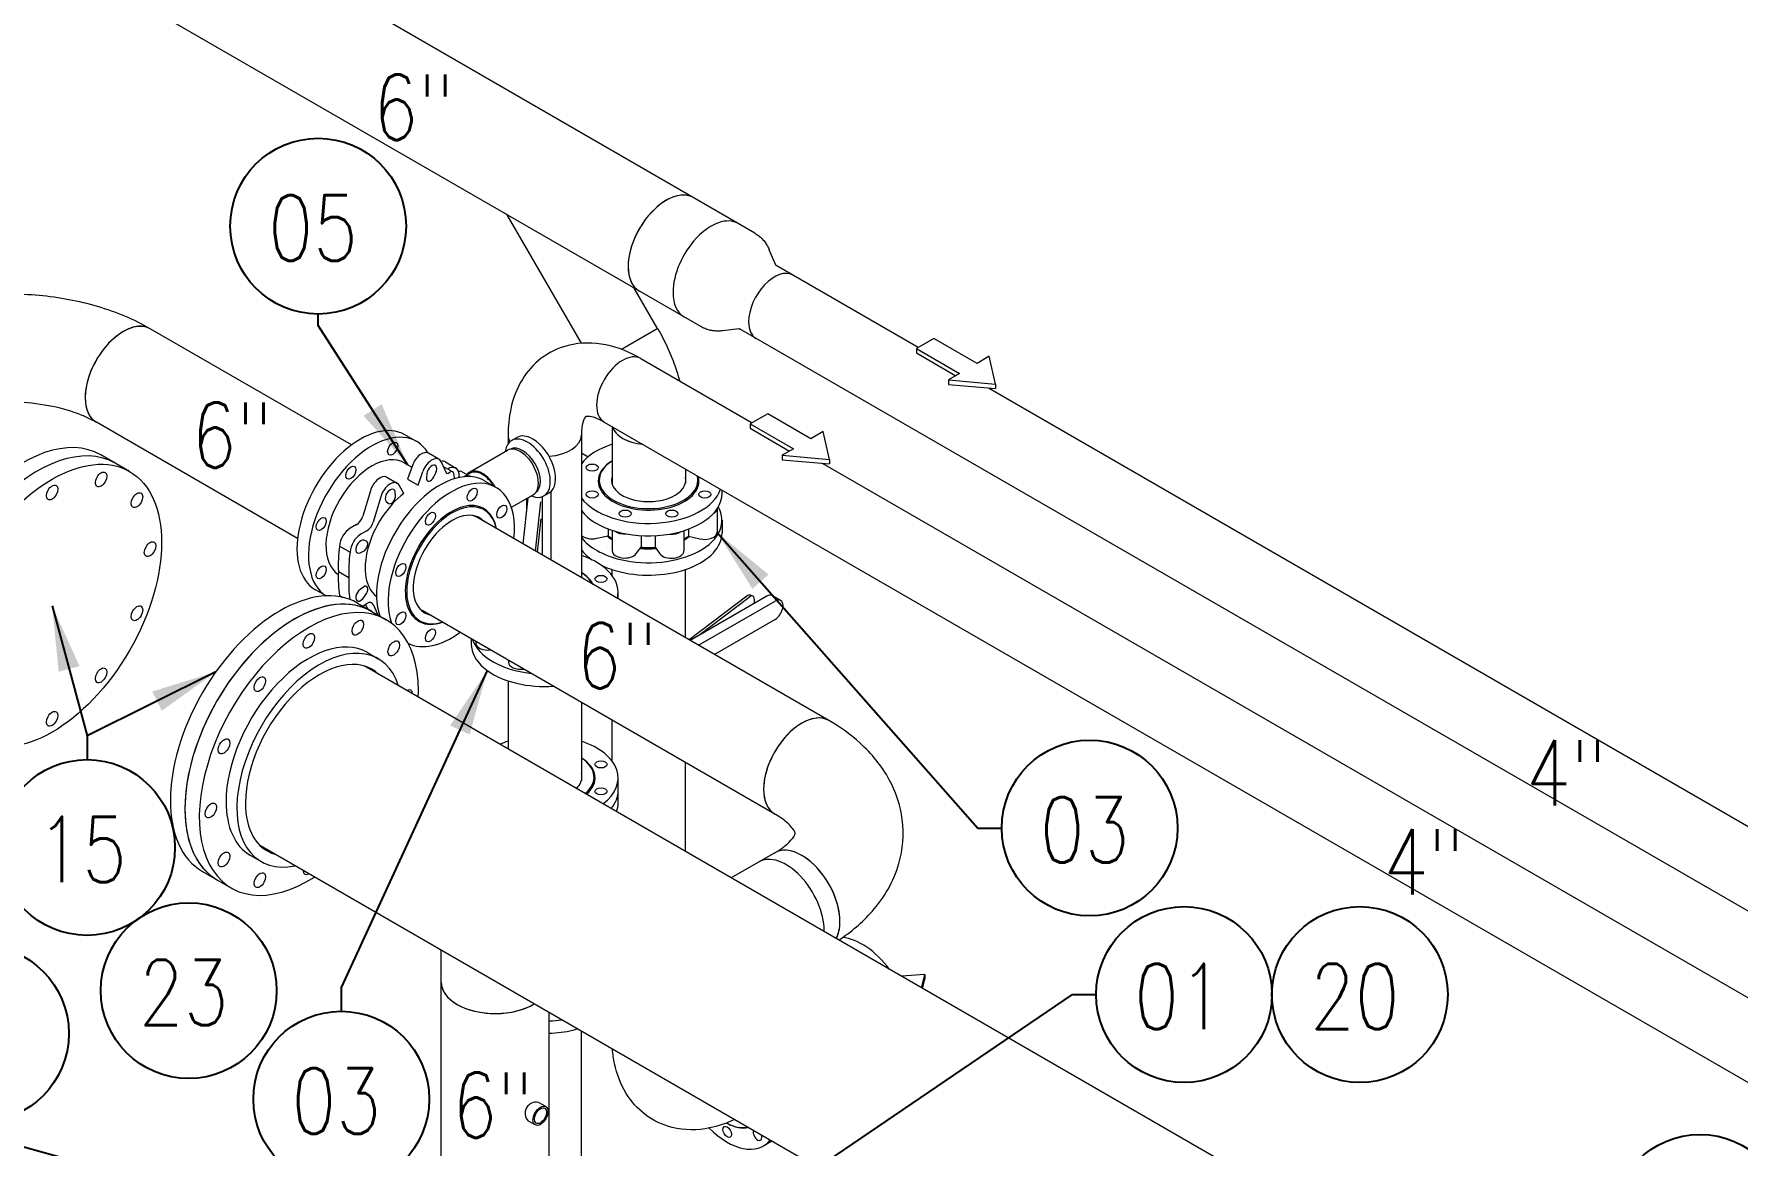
# Model space of a CAD drawing. Header units: millimetres. Extents: x -312439 to 477422, y -331570 to 212570.
# Drawn here: x 345390 to 348644, y 139518 to 141641 of the extents above; entities that cross this region are included whole.
import ezdxf

# ---------------------------------------------------------------- set-up
doc = ezdxf.new("R2010")
doc.units = ezdxf.units.MM
doc.layers.add('ARCONDTEXTO', color=4, linetype='Continuous')
doc.layers.add('TEXTO FORMATO', color=4, linetype='Continuous')
doc.styles.add('ROMAND', font='ROMAND.SHX')
doc.styles.add('ROMANS', font='romans.shx', dxfattribs={"height": 187.5})
doc.dimstyles.new('1-50 (MILIMETRO)', dxfattribs={"dimscale": 0, "dimtxt": 125, "dimasz": 125, "dimexe": 100, "dimexo": 100, "dimgap": 50, "dimtad": 0, "dimdec": 0, "dimzin": 0, "dimdsep": 46, "dimtxsty": 'ROMAND', "dimcen": -390, "dimclrd": 1, "dimclre": 1, "dimclrt": 3, "dimadec": 0, "dimazin": 0, "dimtfac": 1, "dimtdec": 0, "dimtix": 1, "dimtmove": 2, "dimatfit": 2, "dimfxl": 1, "dimtvp": 1, "dimtolj": 1, "dimtzin": 0, "dimarcsym": 0})

msp = doc.modelspace()

# ---------------------------------------------------------------- linework, layer by layer
at = {"color": 5, "linetype": 'Continuous', "lineweight": 0, "extrusion": (4.44089e-16, 0.816497, 0.57735)}
for p, q in [((346663.512, 141082.107), (343175.745, 143095.77)), ((346766.574, 141260.616), (346050.392, 141674.104)), ((346435.421, 141050.282), (346293.815, 141295.551)), ((346806.632, 141199.405), (346794.226, 141228.784)), ((347078.5, 141042.342), (346807.408, 141198.857)), ((346580.841, 141078.383), (346536.282, 141155.563)), ((345996.591, 140856.099), (345612.37, 141077.928)), ((346581.167, 141078.571), (346511.932, 141038.599)), ((346736.55, 141078.021), (346704.905, 141074.075)), ((350451.741, 138933.155), (346737.413, 141077.623)), ((346548.871, 141021.123), (346761.344, 140898.452)), ((347212.554, 140964.945), (350521.735, 139054.389)), ((345893.529, 140677.589), (345509.308, 140899.419)), ((346478.877, 140899.89), (349825.126, 138967.932)), ((346295.4, 140874.781), (346295.4, 140858.477)), ((346435.388, 140874.781), (346435.388, 140602.759)), ((346494.045, 140891.132), (346494.045, 140780.876)), ((346448.075, 140833.082), (346435.388, 140840.535)), ((346634.033, 140810.31), (346634.033, 140783.074)), ((346895.398, 140821.055), (349895.12, 139089.165)), ((346907.779, 140330.024), (346235.685, 140718.057)), ((346493.719, 140618.297), (346493.719, 140607.43)), ((346633.708, 140618.297), (346633.708, 140488.259)), ((346804.716, 140151.515), (346132.623, 140539.548)), ((348862.405, 138793.526), (346020.838, 140434.105)), ((346295.4, 140405.797), (346295.4, 140275.587)), ((346435.388, 140364.747), (346435.388, 140214.927)), ((346493.719, 140331.069), (346493.719, 140252.972)), ((346633.708, 140250.247), (346633.708, 140080.265)), ((349969.926, 137696.176), (345822.552, 140090.664)), ((346804.716, 140077.574), (346721.543, 140029.554)), ((346167.97, 139366.784), (346167.97, 139891.237)), ((347091.368, 139844.95), (347047.028, 139841.635)), ((347084.605, 139819.939), (347091.368, 139844.95)), ((347086.603, 139818.786), (347091.368, 139836.407)), ((347091.368, 139844.95), (347091.368, 139836.407)), ((346374.094, 139366.784), (346374.094, 139772.231)), ((346435.388, 139402.826), (346435.388, 139736.843)), ((346712.676, 139561.605), (346713.579, 139561.084))]:
    msp.add_line(p, q, dxfattribs=at)
at = {"color": 1, "linetype": 'Continuous', "lineweight": 0, "extrusion": (4.44089e-16, 0.816497, 0.57735)}
for p, q in [((347108.29, 141059.541), (347075.073, 141040.363)), ((347075.073, 141040.363), (347157.622, 140992.704)), ((347075.073, 141040.363), (347075.073, 141031.82)), ((347075.073, 141031.82), (347150.224, 140988.432)), ((347190.839, 141011.881), (347108.29, 141059.541)), ((347214.327, 141025.442), (347190.839, 141011.881)), ((347226.26, 140972.253), (347214.327, 141025.442)), ((347157.622, 140992.704), (347136.252, 140980.365)), ((347136.252, 140980.365), (347226.26, 140972.253)), ((347136.252, 140980.365), (347136.252, 140971.822)), ((347136.252, 140971.822), (347226.26, 140963.71)), ((347226.26, 140972.253), (347226.26, 140963.71))]:
    msp.add_line(p, q, dxfattribs=at)
at = {"color": 4, "linetype": 'Continuous', "lineweight": 0, "extrusion": (4.44089e-16, 0.816497, 0.57735)}
for p, q in [((346791.134, 140915.651), (346757.917, 140896.473)), ((346873.683, 140867.991), (346791.134, 140915.651)), ((346120.616, 140862.769), (346098.619, 140875.469)), ((346301.908, 140864.506), (346312.01, 140870.44)), ((346757.917, 140896.473), (346840.466, 140848.814)), ((346757.917, 140896.473), (346757.917, 140887.93)), ((346757.917, 140887.93), (346833.068, 140844.542)), ((346897.171, 140881.552), (346873.683, 140867.991)), ((346909.104, 140828.363), (346897.171, 140881.552)), ((345572.744, 140805.384), (345517.665, 140837.184)), ((346163.425, 140828.861), (346143.507, 140840.361)), ((346222.005, 140804.234), (346294.255, 140845.947)), ((346840.466, 140848.814), (346819.096, 140836.475)), ((346819.096, 140836.475), (346909.104, 140828.363)), ((346819.096, 140836.475), (346819.096, 140827.932)), ((346097.04, 140821.934), (346111.631, 140813.51)), ((346112.835, 140816.964), (346103.653, 140790.63)), ((346123.572, 140779.13), (346132.753, 140805.464)), ((346140.416, 140801.272), (346139.65, 140793.656)), ((346153.53, 140795.031), (346157.381, 140802.953)), ((346167.701, 140823.805), (346177.086, 140803.198)), ((346189.652, 140804.739), (346171.651, 140815.132)), ((346175.934, 140823.632), (346195.853, 140812.132)), ((346181.083, 140802.428), (346184.141, 140804.193)), ((346201.087, 140804.77), (346204.569, 140806.781)), ((346204.569, 140806.781), (346217.942, 140799.06)), ((346223.23, 140802.112), (346211.62, 140795.409)), ((346819.096, 140827.932), (346909.104, 140819.82)), ((346909.104, 140828.363), (346909.104, 140819.82)), ((346032.583, 140768.795), (346018.05, 140720.108)), ((346063.967, 140794.439), (346083.886, 140782.939)), ((346096.631, 140763.575), (346087.449, 140779.308)), ((346103.653, 140790.63), (346123.572, 140779.13)), ((346250.52, 140787.769), (346272.517, 140775.069)), ((346703.947, 140763.481), (346703.947, 140769.945)), ((346052.502, 140757.295), (346037.968, 140708.608)), ((346062.821, 140748.359), (346066.672, 140744.883)), ((346080.553, 140759.536), (346079.786, 140766.267)), ((346301.783, 140737.156), (346343.245, 140761.094)), ((346333.302, 140755.354), (346323.54, 140667.335)), ((346330.924, 140753.981), (346330.924, 140733.911)), ((346347.788, 140653.335), (346358.204, 140747.24)), ((346361.235, 140645.571), (346361.235, 140757.575)), ((346363.941, 140758.903), (346374.043, 140764.837)), ((346377.265, 140767.187), (346377.265, 140636.316)), ((346006.058, 140703.951), (345994.17, 140697.088)), ((346358.204, 140714.774), (346351.173, 140651.381)), ((346694.724, 140734.604), (346694.724, 140689.634)), ((346703.947, 140712.254), (346703.947, 140688.454)), ((346025.976, 140692.451), (346014.089, 140685.588)), ((346024.885, 140672.505), (346019.949, 140674.102)), ((346464.791, 140677.918), (346486.329, 140682.942)), ((346486.329, 140695.961), (346486.329, 140682.942)), ((346494.343, 140693.118), (346494.343, 140654.046)), ((346549.336, 140682.944), (346549.336, 140660.998)), ((346576.43, 140682.851), (346576.43, 140660.861)), ((346631.208, 140692.512), (346631.208, 140653.598)), ((346631.208, 140674.323), (346631.697, 140674.604)), ((346640.091, 140695.58), (346640.091, 140682.167)), ((346640.091, 140682.167), (346661.43, 140676.938)), ((345973.812, 140663.05), (345993.731, 140651.55)), ((346012.922, 140650.456), (346019.135, 140653.158)), ((346540.26, 140648.653), (346549.336, 140660.998)), ((346576.43, 140660.861), (346585.114, 140648.452)), ((345971.537, 140614.557), (345991.456, 140603.057)), ((345947.93, 140567.904), (345927.767, 140579.545)), ((346019.135, 140584.918), (346012.922, 140580.446)), ((346505.627, 140562.206), (346505.627, 140574.781)), ((345973.812, 140568.692), (345980.091, 140565.067)), ((346007.865, 140554.167), (346062.945, 140522.367)), ((346017.477, 140548.617), (346025.976, 140553.524)), ((346019.949, 140564.914), (346024.885, 140572.21)), ((346023.015, 140551.815), (346026.967, 140543.139)), ((346037.968, 140551.215), (346046.885, 140531.639)), ((346751.472, 140567.666), (346641.289, 140483.882)), ((346789.201, 140567.383), (346642.931, 140482.934)), ((346658.962, 140473.678), (346805.232, 140558.127)), ((346659.042, 140492.235), (346755.766, 140565.784)), ((346762.65, 140567.488), (346758.356, 140569.37)), ((346815.948, 140559.189), (346799.918, 140568.444)), ((346805.232, 140523.127), (346689.273, 140456.178)), ((346225.16, 140486.122), (346225.16, 140475.954)), ((346233.606, 140481.246), (346233.606, 140478.217)), ((346026.815, 140459.788), (346047.426, 140447.888)), ((346296.023, 140445.209), (346296.023, 140441.546)), ((346505.627, 140173.311), (346505.627, 140220.323)), ((345803.299, 140072.647), (345823.91, 140060.747)), ((345712.09, 140041.868), (345767.169, 140010.068)), ((346798.945, 139526.943), (346783.696, 139518.139))]:
    msp.add_line(p, q, dxfattribs=at)
at = {"color": 5, "linetype": 'Continuous', "lineweight": 0, "extrusion": (1.66533e-16, 0.816497, 0.57735)}
for p, q in [((346367.334, 139592.839), (346353.352, 139600.912)), ((346347.187, 139557.944), (346333.228, 139566.003))]:
    msp.add_line(p, q, dxfattribs=at)
at = {"color": 5, "linetype": 'Continuous', "lineweight": 0}
msp.add_arc((346349.219, 139580.034), 21.283, 78.801521, 221.198479, dxfattribs=at)
for centre, major_axis, start_param, end_param in [((346597.603, 141239.165), (51.531, 89.255), 0, 3.14159265), ((346597.603, 141239.165), (-51.531, -89.255), 3.14159265, 5.49778714), ((346683.235, 141189.726), (51.531, 89.255), 0, 2.35619449), ((346597.603, 141239.165), (-51.531, -89.255), 5.49778714, 6.28318531), ((346804.218, 141119.876), (34.997, 60.617), 0, 2.35619449), ((346683.235, 141189.726), (51.531, 89.255), 2.35619449, 3.14159265), ((345560.839, 140988.674), (-51.531, -89.255), 3.14159265, 6.28318531), ((345560.839, 140988.674), (-51.531, -89.255), 3.14159265, 5.49778714), ((346804.218, 141119.876), (34.997, 60.617), 2.35619449, 3.14159265), ((346513.874, 140960.506), (34.997, 60.617), 0, 3.14159265), ((345560.839, 140988.674), (-51.531, -89.255), 5.49778714, 6.28318531), ((346365.394, 140874.781), (-69.994, 0), 0, 0.31441002), ((346365.394, 140874.781), (-69.994, 0), 1.68935162, 3.14159265), ((346564.039, 140897.232), (69.994, 0), 3.30693061, 3.92699082), ((346564.039, 140897.232), (-69.994, 0), 0.16533796, 1.40545837), ((346564.039, 140897.232), (69.994, 0), 3.92699082, 4.54705102), ((346563.714, 140788.881), (71.035, 0), 2.94514429, 4.3196899), ((346563.714, 140788.881), (71.035, 0), 4.3196899, 6.42526492), ((346188.476, 140626.307), (52.358, 90.686), 0.39269908, 3.31953197), ((346188.476, 140626.307), (52.358, 90.686), 6.10524599, 6.67588439), ((346184.154, 140628.803), (-51.531, -89.255), 3.14159265, 3.29303965), ((346165.094, 140639.807), (52.358, 90.686), 6.05618898, 6.05798986), ((346455.835, 140736.717), (-23.909, 0), 0.54485117, 0.7384428), ((346184.154, 140628.803), (-51.531, -89.255), 6.13173831, 6.28318531), ((346165.094, 140639.807), (52.358, 90.686), 3.3667881, 3.36858898), ((345935.668, 140254.317), (-100.123, -173.418), 3.00157883, 5.49778714), ((346856.247, 140240.77), (51.531, 89.255), 0, 3.14159265), ((346856.247, 140240.77), (-51.531, -89.255), 3.14159265, 5.49778714), ((346365.394, 140221.923), (-71.035, 0), 2.74965256, 3.31300507), ((346365.394, 140221.923), (-71.035, 0), 2.58673787, 2.74965256), ((346856.247, 140240.77), (-51.531, -89.255), 5.49778714, 6.28318531), ((345935.668, 140254.317), (-100.123, -173.418), 5.49778714, 6.42319913), ((346856.247, 139988.32), (-51.531, 89.255), 3.47784288, 6.28318531), ((346856.247, 139988.32), (51.531, -89.255), 0.78539816, 3.14159265), ((346826.055, 139970.888), (51.531, -89.255), 0.78539816, 3.14159265), ((346826.055, 139970.888), (51.531, -89.255), 0.76549832, 0.78539816), ((346856.247, 139988.32), (51.531, -89.255), 0.33625022, 0.78539816), ((346971.308, 139788.384), (70.117, -121.446), 1.7954765, 2.73723412), ((346271.032, 139830.059), (-103.062, 0), 0, 0.78539816), ((346271.032, 139830.059), (103.062, 0), 3.14159265, 5.49778714), ((346271.032, 139830.059), (-103.062, 0), 0.78539816, 2.37609433), ((346271.032, 139830.059), (103.062, 0), 5.49778714, 5.51768699), ((346365.394, 139837.409), (-140.233, 0), 1.63288007, 1.80303977), ((346365.394, 139837.409), (140.233, 0), 4.77447272, 4.94463242), ((346365.394, 139813.609), (140.233, 0), 4.77447272, 5.10432908), ((346365.394, 139813.609), (140.233, 0), 5.10432908, 5.17468064)]:
    msp.add_ellipse(centre, major_axis=major_axis, ratio=0.57735027, start_param=start_param, end_param=end_param, dxfattribs=at)
at = {"color": 4, "linetype": 'Continuous', "lineweight": 0}
for centre, major_axis, ratio, start_param, end_param in [((346013.193, 140727.507), (-85.426, -147.962), 0.57735027, 3.14159265, 6.28318531), ((345369.777, 140581.035), (-147.888, -256.149), 0.57735027, 3.14159265, 5.49778714), ((346035.19, 140714.807), (-85.426, -147.962), 0.57735027, 2.83373505, 6.26230848), ((346332.925, 140811.705), (-31.016, 52.801), 0.57229596, 5.49346674, 6.92235968), ((346343.026, 140817.638), (31.016, -52.801), 0.57229596, 2.35187409, 3.14159265), ((346343.026, 140817.638), (31.016, -52.801), 0.57229596, 0, 2.35187409), ((345397.316, 140565.135), (147.888, 256.149), 0.57735027, 0, 2.35619449), ((345397.316, 140565.135), (-147.888, -256.149), 0.57735027, 3.14159265, 5.49778714), ((346035.19, 140714.807), (61.85, 107.127), 0.57735027, 0, 3.10858808), ((346129.952, 140816.884), (13.555, 23.477), 0.57735027, 0, 1.88930363), ((346318.75, 140803.521), (-24.495, 42.426), 0.57735027, 3.14159265, 6.28318531), ((346323.486, 140806.255), (-23.921, 41.432), 0.57735027, 3.16527284, 6.25950512), ((346332.925, 140811.705), (-31.016, 52.801), 0.57229596, 2.49381546, 5.49346674), ((346563.714, 140787.281), (140.233, 0), 0.57735027, 2.09071232, 2.72651975), ((346149.871, 140805.384), (13.555, 23.477), 0.57735027, 5.87376873, 8.17248894), ((346149.871, 140805.384), (6.736, 11.667), 0.57735027, 4.83515606, 8.5166143), ((346161.531, 140798.685), (14.403, 24.947), 0.57735027, 0, 0.49620014), ((346181.083, 140807.428), (-3.062, -5.303), 0.57735027, 5.89239761, 7.06858347), ((346181.45, 140787.185), (14.403, 24.947), 0.57735027, 5.55071488, 7.11962523), ((346184.141, 140795.193), (5.511, 9.546), 0.57735027, 5.64114462, 7.06858347), ((345831.257, 140521.459), (258.69, 448.065), 0.57735027, 5.64334186, 5.66733909), ((346246.5, 140761.807), (-24.495, 42.426), 0.57735027, 5.49778714, 6.52277355), ((346246.5, 140761.807), (-23.27, 40.305), 0.57735027, 5.49778714, 6.28318531), ((346246.5, 140761.807), (-24.495, 42.426), 0.57735027, 4.71233668, 5.49778714), ((346563.714, 140787.281), (-96.142, 0), 0.57735027, 5.5229043, 9.58445996), ((346563.714, 140788.881), (-94.183, 0), 0.57735027, 5.54504237, 9.57776052), ((346050.413, 140770.962), (-13.555, -23.477), 0.57735027, 3.14159265, 5.12180556), ((346165.094, 140639.807), (85.426, 147.962), 0.57735027, 0.39269908, 2.67750638), ((346070.332, 140759.462), (-13.555, -23.477), 0.57735027, 2.82308535, 5.12180556), ((346187.091, 140627.107), (85.426, 147.962), 0.57735027, 0.39269908, 2.68686818), ((346070.332, 140759.462), (-6.736, -11.667), 0.57735027, 2.47896157, 6.16041981), ((346147.385, 140797.02), (-5.511, -9.546), 0.57735027, 5.37502165, 7.97674871), ((345836.004, 140541.807), (260.258, 450.781), 0.57735027, 5.59367991, 5.60902609), ((346165.094, 140639.807), (85.426, 147.962), 0.57735027, 0, 0.39269908), ((346210.894, 140770.185), (14.403, 24.947), 0.57735027, 0.05927752, 0.57013114), ((346187.091, 140627.107), (85.426, 147.962), 0.57735027, 5.35992847, 6.67588439), ((346246.5, 140761.807), (-23.27, 40.305), 0.57735027, 4.76645294, 5.49778714), ((346563.714, 140787.281), (140.233, 0), 0.57735027, 3.55666556, 6.08699232), ((346110.101, 140671.557), (-61.85, -107.127), 0.57735027, 4.08161043, 6.21727529), ((346072.817, 140753.968), (5.511, 9.546), 0.57735027, 3.01882716, 5.62055422), ((346187.091, 140627.107), (62.156, 107.657), 0.57735027, 0.39269908, 3.73495727), ((346188.476, 140626.307), (61.176, 105.96), 0.57735027, 0.39269908, 3.71077423), ((346187.091, 140627.107), (62.156, 107.657), 0.57735027, 5.68982069, 6.67588439), ((346188.476, 140626.307), (61.176, 105.96), 0.57735027, 5.71400373, 6.67588439), ((346563.714, 140763.481), (-140.233, 0), 0.57735027, 0.4150729, 3.14159265), ((346563.714, 140712.254), (-140.233, 0), 0.57735027, 1.17809725, 3.46347913), ((346006.058, 140718.951), (-9.186, -15.91), 0.57735027, 0.78539816, 1.96158402), ((346025.976, 140707.451), (-9.186, -15.91), 0.57735027, 0.78539816, 1.96158402), ((346670.815, 140735.634), (23.909, 0), 0.57735027, 5.52075839, 6.19932215), ((345994.17, 140673.547), (-14.416, -24.969), 0.57735027, 3.92699082, 5.44436181), ((346014.089, 140662.047), (-14.416, -24.969), 0.57735027, 3.92699082, 5.44436181), ((346014.089, 140662.047), (-6.736, -11.667), 0.57735027, 3.26435973, 6.94581798), ((346020.09, 140662.641), (5.511, 9.546), 0.57735027, 3.80422532, 6.40595238), ((346455.835, 140690.717), (-23.909, 0), 0.57735027, 0.54485117, 1.95477066), ((346563.714, 140712.254), (-140.233, 0), 0.57735027, 0.4150729, 1.17809725), ((346563.714, 140713.854), (-96.142, 0), 0.57735027, 0.60048739, 0.76476867), ((346563.714, 140715.881), (-96.142, 0), 0.57735027, 0.63529249, 0.76476867), ((346518.252, 140700.046), (-23.909, 0), 0.57735027, 0.66582243, 1.69113205), ((346563.714, 140688.454), (140.233, 0), 0.57735027, 4.3196899, 6.28318531), ((346607.299, 140699.598), (-23.909, 0), 0.57735027, 1.43157265, 2.46050589), ((346554.312, 140720.633), (108.613, 0), 0.57735027, 5.49902647, 5.62281501), ((346563.714, 140713.854), (-96.142, 0), 0.57735027, 2.34903865, 2.52340233), ((346670.815, 140689.634), (23.909, 0), 0.57735027, 4.30900682, 6.28318531), ((346155.568, 140732.639), (-130.331, -225.739), 0.57735027, 5.33092872, 5.55340662), ((346175.486, 140721.139), (-130.331, -225.739), 0.57735027, 5.33092872, 5.55340662), ((346563.714, 140688.454), (140.233, 0), 0.57735027, 3.55666556, 3.83844055), ((346365.394, 140574.781), (140.233, 0), 0.57735027, 6.13789625, 7.33139104), ((346518.252, 140654.046), (23.909, 0), 0.57735027, 3.14159265, 5.88176147), ((346563.714, 140712.254), (94.183, 0), 0.57735027, 4.54077661, 4.86544352), ((346563.714, 140713.854), (-96.142, 0), 0.57735027, 1.4059879, 1.71754587), ((346563.714, 140715.881), (96.142, 0), 0.57735027, 4.56228331, 4.8450414), ((346607.299, 140653.598), (23.909, 0), 0.57735027, 3.52360866, 6.28318531), ((346155.568, 140708.976), (-130.331, -225.739), 0.57735027, 5.44216767, 5.66464557), ((346365.394, 140574.781), (-96.142, 0), 0.57735027, 3.41382804, 3.89695165), ((346365.394, 140576.381), (-94.183, 0), 0.57735027, 3.40839538, 3.8745889), ((346563.714, 140688.454), (140.233, 0), 0.57735027, 4.00829368, 4.3196899), ((345859.978, 140298.017), (147.888, 256.149), 0.57735027, 0, 3.14159265), ((345887.517, 140282.117), (147.888, 256.149), 0.57735027, 0, 3.14159265), ((345887.517, 140282.117), (-147.888, -256.149), 0.57735027, 3.14159265, 6.28318531), ((346175.486, 140697.476), (-130.331, -225.739), 0.57735027, 5.44216767, 5.64435627), ((346014.089, 140570.203), (-6.736, -11.667), 0.57735027, 4.04975789, 7.73121614), ((346020.09, 140576.537), (5.511, 9.546), 0.57735027, 4.58962349, 7.19135055), ((345915.057, 140266.217), (-147.888, -256.149), 0.57735027, 2.35619449, 7.11924282), ((345994.17, 140581.703), (-14.416, -24.969), 0.57735027, 5.55121247, 5.65959104), ((346025.976, 140538.524), (9.186, 15.91), 0.57735027, 5.89239761, 7.06858347), ((346751.472, 140553.666), (6.884, 15.704), 0.49374699, 0, 0.7260513), ((346755.766, 140551.784), (-6.884, -15.704), 0.49374699, 1.89671174, 3.86764395), ((346789.201, 140549.883), (10.717, 18.562), 0.57735027, 0, 0.78539816), ((346805.232, 140540.627), (-10.717, -18.562), 0.57735027, 0.78539816, 3.92699082), ((345915.057, 140266.217), (111.758, 193.57), 0.57735027, 0, 2.35619449), ((345935.668, 140254.317), (-111.758, -193.57), 0.57735027, 2.66187071, 6.76290725), ((346187.091, 140627.107), (85.426, 147.962), 0.57735027, 3.17672345, 4.06484949), ((346365.394, 140475.954), (140.233, 0), 0.57735027, 3.14159265, 4.3196899), ((346365.394, 140499.754), (-140.233, 0), 0.57735027, 0.18687662, 1.17809725), ((346257.515, 140478.217), (-23.909, 0), 0.57735027, 0, 1.771474), ((346319.932, 140441.546), (23.909, 0), 0.57735027, 3.14159265, 4.95156397), ((346365.394, 140499.754), (-140.233, 0), 0.57735027, 1.17809725, 1.3839197), ((346102.118, 140374.217), (-7.777, -13.47), 0.57735027, 2.37697695, 3.90620835), ((345915.057, 140266.217), (-147.888, -256.149), 0.57735027, 2.30553514, 2.35619449), ((346365.394, 140475.954), (140.233, 0), 0.57735027, 4.3196899, 4.83119752), ((346365.394, 140220.323), (-140.233, 0), 0.57735027, 5.23497958, 5.36769668), ((346365.394, 140220.323), (-140.233, 0), 0.57735027, 2.48628496, 4.18979838), ((346365.394, 140220.323), (-96.142, 0), 0.57735027, 2.54655717, 3.89695165), ((346365.394, 140221.923), (-94.183, 0), 0.57735027, 2.52940495, 3.8745889), ((346365.394, 140196.523), (-140.233, 0), 0.57735027, 2.70054364, 3.14159265), ((346365.394, 140196.523), (140.233, 0), 0.57735027, 5.84213629, 6.28318531), ((345915.057, 140266.217), (111.758, 193.57), 0.57735027, 2.35619449, 3.14159265), ((346365.394, 140173.311), (140.233, 0), 0.57735027, 6.06859425, 6.28318531), ((345915.057, 140050.217), (-7.777, -13.47), 0.57735027, 5.51856961, 7.04780101), ((346713.579, 139639.584), (70.117, -121.446), 0.57735027, 5.14508937, 6.4822367), ((346712.194, 139638.784), (47.091, -81.565), 0.57735027, 5.50507044, 6.13617032), ((346713.579, 139639.584), (48.071, -83.262), 0.57735027, 5.49778714, 6.12940326), ((346771.755, 139538.822), (-5.818, 10.076), 0.57735027, 0.37160505, 3.92699082), ((346771.755, 139538.822), (-5.818, 10.076), 0.57735027, 3.92699082, 4.34078394)]:
    msp.add_ellipse(centre, major_axis=major_axis, ratio=ratio, start_param=start_param, end_param=end_param, dxfattribs=at)
for centre, major_axis in [((345424.856, 140549.235), (147.888, 256.149)), ((346075.125, 140849.191), (-6.797, -11.773)), ((345518.387, 140790.296), (7.777, 13.47)), ((345995.255, 140803.078), (-6.797, -11.773)), ((346456.219, 140812.988), (11.635, 0)), ((345424.856, 140765.235), (7.777, 13.47)), ((346227.026, 140761.491), (6.797, 11.773)), ((346456.219, 140761.574), (11.635, 0)), ((346671.208, 140761.574), (-11.635, 0)), ((345586.856, 140750.766), (7.777, 13.47)), ((346283.503, 140728.884), (6.797, 11.773)), ((345938.778, 140705.257), (-6.797, -11.773)), ((346147.155, 140715.378), (6.797, 11.773)), ((346519.188, 140725.22), (11.635, 0)), ((346608.239, 140725.22), (-11.635, 0)), ((345611.917, 140657.235), (7.777, 13.47)), ((345938.778, 140613.03), (-6.797, -11.773)), ((346090.678, 140617.557), (6.797, 11.773)), ((346472.888, 140600.488), (-11.635, 0)), ((345586.856, 140534.766), (7.777, 13.47)), ((346008.587, 140507.279), (-7.777, -13.47)), ((346090.678, 140525.33), (6.797, 11.773)), ((345915.057, 140482.217), (-7.777, -13.47)), ((346077.057, 140467.748), (-7.777, -13.47)), ((346147.155, 140492.723), (6.797, 11.773)), ((345518.387, 140416.173), (7.777, 13.47)), ((345821.526, 140399.279), (-7.777, -13.47)), ((345424.856, 140333.235), (7.777, 13.47)), ((345753.057, 140280.687), (-7.777, -13.47)), ((346472.854, 140246.077), (-11.635, 0)), ((346472.922, 140194.663), (-11.635, 0)), ((345727.995, 140158.217), (-7.777, -13.47)), ((345753.057, 140064.687), (-7.777, -13.47)), ((345821.526, 140025.156), (-7.777, -13.47)), ((346713.579, 139544.584), (-5.818, 10.076))]:
    msp.add_ellipse(centre, major_axis=major_axis, ratio=0.57735027, dxfattribs=at)
at = {"color": 5, "linetype": 'Continuous', "lineweight": 0}
for major_axis in [(-10.074, -17.448), (-8.236, -14.266)]:
    msp.add_ellipse((346357.26, 139575.392), major_axis=major_axis, ratio=0.57735027, dxfattribs=at)
for points, knots in [([(346766.574, 141260.616), (346769.172, 141259.116), (346771.662, 141257.429), (346776.349, 141253.75), (346778.545, 141251.757), (346782.598, 141247.551), (346784.455, 141245.338), (346787.822, 141240.772), (346789.331, 141238.42), (346792.019, 141233.644), (346793.197, 141231.22), (346794.226, 141228.784)], [5.497787144, 5.497787144, 5.497787144, 5.497787144, 5.580144879, 5.580144879, 5.662502614, 5.662502614, 5.744860349, 5.744860349, 5.827218085, 5.827218085, 5.90957582, 5.90957582, 5.90957582, 5.90957582]), ([(346807.408, 141198.857), (346807.185, 141198.985), (346806.972, 141199.131), (346806.63, 141199.4), (346806.5, 141199.523), (346806.38, 141199.647), (346806.356, 141199.676), (346806.356, 141199.676)], [5.497787144, 5.497787144, 5.497787144, 5.497787144, 5.580144879, 5.580144879, 5.662502614, 5.662502614, 5.715725654, 5.715725654, 5.715725654, 5.715725654]), ([(345612.37, 141077.928), (345581.381, 141095.82), (345547.444, 141109.849), (345475.886, 141130.9), (345438.251, 141137.893), (345361.676, 141144.895), (345322.746, 141144.895), (345246.171, 141137.893), (345208.536, 141130.9), (345136.978, 141109.849), (345103.041, 141095.82), (345072.052, 141077.928)], [1.57079633, 1.57079633, 1.57079633, 1.57079633, 1.88495559, 1.88495559, 2.19911486, 2.19911486, 2.51327412, 2.51327412, 2.82743339, 2.82743339, 3.14159265, 3.14159265, 3.14159265, 3.14159265]), ([(346581.167, 141078.571), (346587.722, 141067.217), (346593.762, 141055.566), (346604.705, 141031.858), (346609.606, 141019.801), (346617.294, 140997.94), (346620.308, 140988.176), (346622.899, 140978.383)], [5.497787144, 5.497787144, 5.497787144, 5.497787144, 5.654866776, 5.654866776, 5.811946409, 5.811946409, 5.937077548, 5.937077548, 5.937077548, 5.937077548]), ([(346704.905, 141074.075), (346702.281, 141073.748), (346699.592, 141073.557), (346694.113, 141073.496), (346691.321, 141073.628), (346685.684, 141074.26), (346682.838, 141074.762), (346677.169, 141076.169), (346674.345, 141077.075), (346668.815, 141079.293), (346666.11, 141080.607), (346663.512, 141082.107)], [1.944405814, 1.944405814, 1.944405814, 1.944405814, 2.026763549, 2.026763549, 2.109121285, 2.109121285, 2.19147902, 2.19147902, 2.273836755, 2.273836755, 2.35619449, 2.35619449, 2.35619449, 2.35619449]), ([(346736.178, 141078.124), (346736.178, 141078.124), (346736.215, 141078.118), (346736.383, 141078.076), (346736.554, 141078.025), (346736.958, 141077.863), (346737.191, 141077.752), (346737.413, 141077.623)], [2.13825598, 2.13825598, 2.13825598, 2.13825598, 2.19147902, 2.19147902, 2.273836755, 2.273836755, 2.35619449, 2.35619449, 2.35619449, 2.35619449]), ([(346548.871, 141021.123), (346527.825, 141033.274), (346505.46, 141042.441), (346458.781, 141051.877), (346434.294, 141052.213), (346392.039, 141041.673), (346374.2, 141033.207), (346344.273, 141010.377), (346332.063, 140996.415), (346311.863, 140963.538), (346304.721, 140944.266), (346296.97, 140908.247), (346295.4, 140891.608), (346295.4, 140874.781)], [1.57079633, 1.57079633, 1.57079633, 1.57079633, 1.88495559, 1.88495559, 2.1921911, 2.1921911, 2.43041341, 2.43041341, 2.65917144, 2.65917144, 2.92406257, 2.92406257, 3.14159265, 3.14159265, 3.14159265, 3.14159265]), ([(345509.308, 140899.419), (345497.666, 140906.141), (345483.378, 140912.679), (345450, 140924.185), (345430.707, 140929.055), (345388.985, 140935.924), (345366.469, 140937.803), (345321.045, 140937.983), (345298.142, 140936.23), (345255.095, 140929.405), (345234.925, 140924.372), (345209.772, 140915.682), (345202.833, 140912.962), (345196.362, 140910.117)], [1.57079633, 1.57079633, 1.57079633, 1.57079633, 1.81792283, 1.81792283, 2.07840546, 2.07840546, 2.34935437, 2.34935437, 2.62419332, 2.62419332, 2.8954114, 2.8954114, 3.00707829, 3.00707829, 3.00707829, 3.00707829]), ([(346478.877, 140899.89), (346470.97, 140904.455), (346463.87, 140907.38), (346452.811, 140910.543), (346448.88, 140910.822), (346443.848, 140910.621), (346443.887, 140910.294), (346443.871, 140910.285), (346443.258, 140910.207), (346439.992, 140904.399), (346437.845, 140899.045), (346435.838, 140886.381), (346435.388, 140880.92), (346435.388, 140874.781)], [1.57079633, 1.57079633, 1.57079633, 1.57079633, 1.81792283, 1.81792283, 2.06181007, 2.06181007, 2.37173543, 2.37173543, 2.68589469, 2.68589469, 2.97542219, 2.97542219, 3.14159265, 3.14159265, 3.14159265, 3.14159265]), ([(346927.004, 139910.93), (346950.417, 139926.372), (346971.876, 139944.34), (347013.321, 139991.302), (347031.778, 140022.281), (347049.447, 140083.923), (347051.784, 140112.904), (347044.705, 140167.873), (347035.89, 140193.723), (347008.838, 140243.686), (346989.521, 140266.981), (346949.297, 140303.383), (346929.236, 140317.636), (346907.779, 140330.024)], [0.06634613, 0.06634613, 0.06634613, 0.06634613, 0.31415927, 0.31415927, 0.62139477, 0.62139477, 0.85961709, 0.85961709, 1.08837512, 1.08837512, 1.35326625, 1.35326625, 1.57079633, 1.57079633, 1.57079633, 1.57079633]), ([(346804.716, 140077.574), (346816.359, 140084.296), (346825.316, 140091.196), (346837.492, 140102.969), (346840.741, 140107.776), (346844.189, 140114.341), (346843.744, 140114.532), (346843.744, 140114.559), (346844.097, 140115.398), (346839.094, 140123.839), (346833.848, 140130.518), (346819.177, 140142.401), (346812.545, 140146.995), (346804.716, 140151.515)], [0, 0, 0, 0, 0.2471265, 0.2471265, 0.49101374, 0.49101374, 0.8009391, 0.8009391, 1.11509837, 1.11509837, 1.40462587, 1.40462587, 1.57079633, 1.57079633, 1.57079633, 1.57079633]), ([(346727.779, 139568.031), (346712.54, 139560.906), (346696.656, 139555.41), (346657.101, 139547.413), (346632.614, 139547.077), (346590.359, 139557.617), (346572.52, 139566.083), (346542.593, 139588.913), (346530.382, 139602.876), (346510.183, 139635.752), (346503.041, 139655.024), (346496.814, 139683.963), (346495.458, 139693.254), (346494.647, 139702.63)], [1.66562447, 1.66562447, 1.66562447, 1.66562447, 1.88495559, 1.88495559, 2.1921911, 2.1921911, 2.43041341, 2.43041341, 2.65917144, 2.65917144, 2.92406257, 2.92406257, 3.04676451, 3.04676451, 3.04676451, 3.04676451])]:
    msp.add_open_spline(points, degree=3, knots=knots, dxfattribs=at)
at = {"layer": 'TEXTO FORMATO', "color": 1}
for centre in [(345932.823, 141273.952), (347405.852, 140124.752), (345491.595, 140087.483), (345685.702, 139814.217), (347586.162, 139806.797), (347921.832, 139806.797), (345288.889, 139732.414), (345976.906, 139607.131), (348571.433, 139371.763)]:
    msp.add_circle(centre, 167.835, dxfattribs=at)

# ---------------------------------------------------------------- texts
at = {"layer": 'ARCONDTEXTO', "linetype": 'Continuous', "lineweight": -3, "style": 'ROMANS', "width": 0.8}
for s, p in [('6"', (346037.962, 141438.279)), ('6"', (345691.12, 140812.342)), ('6"', (346425.865, 140391.222)), ('4"', (348238.664, 140167.691)), ('4"', (347966.744, 139997.684)), ('6"', (346189.044, 139533.026))]:
    msp.add_text(s, height=125, dxfattribs=at).set_placement(p)
at = {"layer": 'ARCONDTEXTO', "color": 3, "linetype": 'Continuous', "lineweight": -3, "style": 'ROMANS', "width": 0.8}
for s, p in [('05', (345837.505, 141207.886)), ('03', (347310.534, 140058.687)), ('15', (345396.277, 140021.418)), ('23', (345590.384, 139748.152)), ('01', (347490.843, 139740.732)), ('20', (347826.514, 139740.732)), ('03', (345881.588, 139541.065))]:
    msp.add_text(s, height=125, dxfattribs=at).set_placement(p)

# ---------------------------------------------------------------- leaders
at = {"layer": 'TEXTO FORMATO'}
for points in [[(346104.335, 140817.722), (345932.823, 141084.191), (345932.823, 141106.117)], [(346694.687, 140688.869), (347192.683, 140124.752), (347238.017, 140124.752)], [(345424.856, 140549.235), (345491.595, 140300.652), (345491.595, 140255.318)], [(345737.252, 140422.713), (345491.595, 140300.652), (345491.595, 140255.318)], [(346255.797, 140425.444), (345976.906, 139820.299), (345976.906, 139774.966)], [(346782.191, 139405.561), (347372.993, 139806.797), (347418.327, 139806.797)], [(346115.895, 139309.161), (345288.889, 139537.943), (345288.889, 139564.579)]]:
    msp.add_leader(points, dimstyle='1-50 (MILIMETRO)', override={"dimscale": 1}, dxfattribs=at)

doc.saveas('drawing.dxf')
